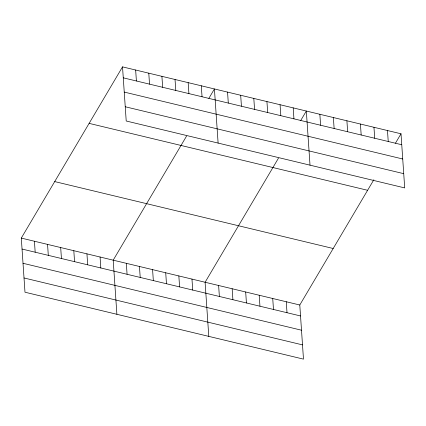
<?xml version="1.0" encoding="UTF-8"?>
<svg xmlns="http://www.w3.org/2000/svg" width="426" height="426" viewBox="0 0 426 426"><rect width="100%" height="100%" fill="white"/><g stroke="black" fill="none" stroke-linecap="round" stroke-linejoin="round"><path stroke-width="0.64" d="M373.831 179.761L299.787 305L303.477 359.129L24.99 292.215L21.3 238.086L122.523 66.871L401.01 133.785L404.7 187.914L126.213 121L122.523 66.871M186.588 136.038L113.199 260.164L116.889 314.297M208.857 98.369L214.422 88.954L218.112 143.083M278.487 158.121L205.103 282.246L208.793 336.38M300.756 120.451L306.326 111.037L310.016 165.166M395.445 143.205L401.01 133.785M123.268 77.83L401.755 144.749M124.243 92.08L402.73 158.994M125.244 106.756L403.731 173.67M89.119 123.37L367.606 190.289M54.704 181.582L333.191 248.502M21.3 238.086L299.787 305M22.045 249.045L300.532 315.964M23.02 263.289L301.507 330.209M24.021 277.965L302.503 344.884M387.484 130.537L388.23 141.501M373.959 127.289L374.704 138.248M360.428 124.035L361.179 134.999M346.902 120.787L347.653 131.746M333.377 117.539L334.122 128.498M319.851 114.285L320.597 125.249M293.195 107.879L293.945 118.843M280.068 104.727L280.814 115.686M286.261 301.752L287.007 312.711M266.937 101.569L267.688 112.533M272.736 298.498L273.481 309.462M253.811 98.417L254.556 109.381M259.205 295.25L259.956 306.209M240.679 95.264L241.43 106.223M245.68 292.002L246.425 302.961M227.553 92.107L228.299 103.071M232.154 288.748L232.9 299.712M218.629 285.5L219.374 296.459M201.296 85.796L202.041 96.761M188.164 82.644L188.915 93.603M191.972 279.094L192.717 290.058M175.038 79.492L175.784 90.45M178.845 275.942L179.591 286.9M161.912 76.334L162.657 87.298M165.714 272.784L166.465 283.748M148.78 73.181L149.526 84.14M152.588 269.631L153.333 280.59M135.654 70.024L136.4 80.988M139.456 266.474L140.207 277.438M126.33 263.321L127.076 274.28M100.073 257.011L100.818 267.975M86.941 253.859L87.692 264.818M73.815 250.701L74.561 261.665M60.684 247.549L61.435 258.507M47.558 244.391L48.303 255.355M34.426 241.238L35.177 252.197"/></g></svg>
